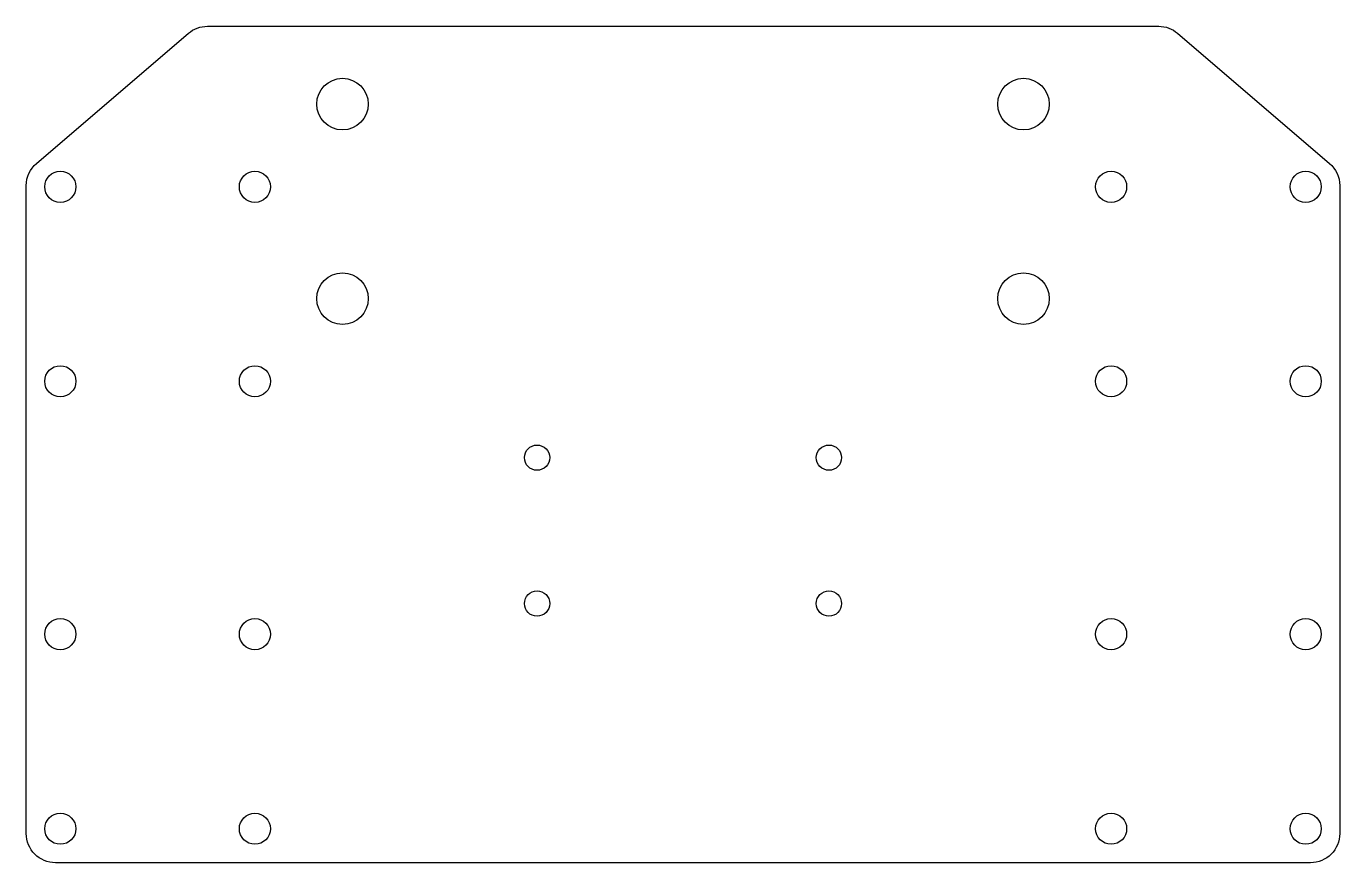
# Model space of a CAD drawing. Header units: millimetres. Extents: x -86 to 49, y -85 to 1.
import ezdxf

# ---------------------------------------------------------------- set-up
doc = ezdxf.new("R2010")
doc.units = ezdxf.units.MM
doc.layers.get('0').update_dxf_attribs({"linetype": 'CONTINUOUS'})

msp = doc.modelspace()

# ---------------------------------------------------------------- linework, layer by layer
msp.add_lwpolyline([(47.63, -13.51, -0.218944), (48.68, -15.79), (48.68, -82.41, -0.414214), (45.68, -85.41), (-83.32, -85.41, -0.414214), (-86.32, -82.41), (-86.32, -15.79, -0.218944), (-85.27, -13.51), (-69.66, -0.13, -0.179033), (-67.71, 0.59), (30.07, 0.59, -0.179033), (32.02, -0.13)], format="xyb", close=True)
for centre, radius in [((-53.82, -7.41), 2.65), ((16.18, -7.41), 2.65), ((-82.82, -15.91), 1.6), ((-62.82, -15.91), 1.6), ((25.18, -15.91), 1.6), ((45.18, -15.91), 1.6), ((-53.82, -27.41), 2.65), ((16.18, -27.41), 2.65), ((-82.82, -35.91), 1.6), ((-62.82, -35.91), 1.6), ((25.18, -35.91), 1.6), ((45.18, -35.91), 1.6), ((-33.82, -43.76), 1.3), ((-3.82, -43.76), 1.3), ((-33.82, -58.76), 1.3), ((-3.82, -58.76), 1.3), ((-82.82, -61.91), 1.6), ((-62.82, -61.91), 1.6), ((25.18, -61.91), 1.6), ((45.18, -61.91), 1.6), ((-82.82, -81.91), 1.6), ((-62.82, -81.91), 1.6), ((25.18, -81.91), 1.6), ((45.18, -81.91), 1.6)]:
    msp.add_circle(centre, radius)

doc.saveas('drawing.dxf')
